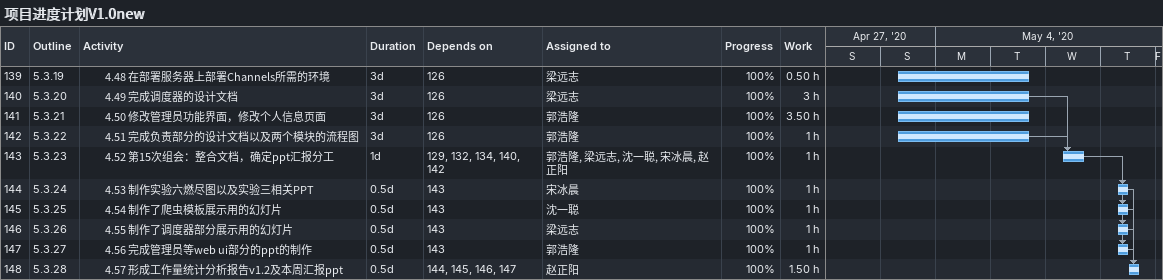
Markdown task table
项目进度计划V1.0new

| ID | WBS | Task | Duration | Start | Finish | Predecessors | Resources | % complete | Work (h) |
|---|---|---|---|---|---|---|---|---|---|
| 139 | 5.3.19 | 4.48 在部署服务器上部署Channels所需的环境 | 3d | 2020-05-03 | 2020-05-05 | 126 | 梁远志 | 100 | 0.50 |
| 140 | 5.3.20 | 4.49 完成调度器的设计文档 | 3d | 2020-05-03 | 2020-05-05 | 126 | 梁远志 | 100 | 3 |
| 141 | 5.3.21 | 4.50 修改管理员功能界面，修改个人信息页面 | 3d | 2020-05-03 | 2020-05-05 | 126 | 郭浩隆 | 100 | 3.50 |
| 142 | 5.3.22 | 4.51 完成负责部分的设计文档以及两个模块的流程图 | 3d | 2020-05-03 | 2020-05-05 | 126 | 郭浩隆 | 100 | 1 |
| 143 | 5.3.23 | 4.52 第15次组会：整合文档，确定ppt汇报分工 | 1d | 2020-05-06 | 2020-05-06 | 129, 132, 134, 140, 142 | 郭浩隆, 梁远志, 沈一聪, 宋冰晨, 赵正阳 | 100 | 1 |
| 144 | 5.3.24 | 4.53 制作实验六燃尽图以及实验三相关PPT | 0.5d | 2020-05-07 | 2020-05-07 | 143 | 宋冰晨 | 100 | 1 |
| 145 | 5.3.25 | 4.54 制作了爬虫模板展示用的幻灯片 | 0.5d | 2020-05-07 | 2020-05-07 | 143 | 沈一聪 | 100 | 1 |
| 146 | 5.3.26 | 4.55 制作了调度器部分展示用的幻灯片 | 0.5d | 2020-05-07 | 2020-05-07 | 143 | 梁远志 | 100 | 1 |
| 147 | 5.3.27 | 4.56 完成管理员等web ui部分的ppt的制作 | 0.5d | 2020-05-07 | 2020-05-07 | 143 | 郭浩隆 | 100 | 1 |
| 148 | 5.3.28 | 4.57 形成工作量统计分析报告v1.2及本周汇报ppt | 0.5d | 2020-05-07 | 2020-05-07 | 144, 145, 146, 147 | 赵正阳 | 100 | 1.50 |
